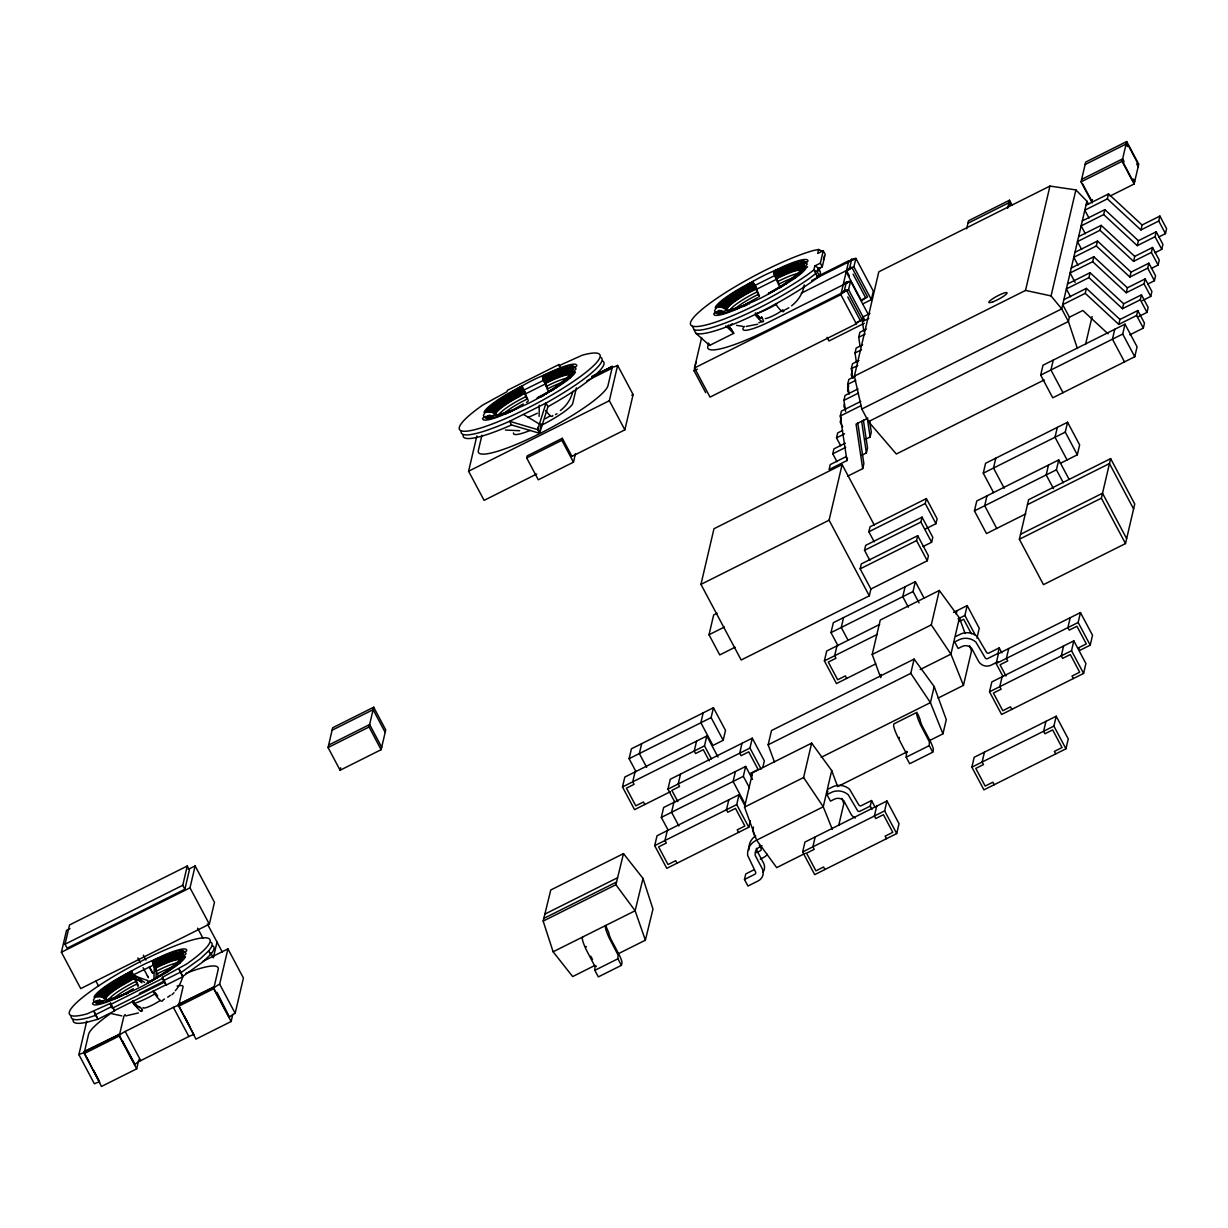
<?xml version="1.0" encoding="UTF-8"?>
<svg xmlns="http://www.w3.org/2000/svg" width="1228" height="1228" viewBox="0 0 1228 1228"><rect width="100%" height="100%" fill="white"/><g stroke="black" fill="none" stroke-linecap="round" stroke-linejoin="round"><path stroke-width="1.5" d="M539.107 416.384L539.245 405.24M541.011 423.752L539.599 433.284L511.523 424.949A79.528 13.262 -28 0 1 463.202 434.681M153.96 977.718L154.298 966.497M156.017 977.626L156.294 968.263M168.129 971.64A23.762 3.96 -28 0 0 162.91 973.957L158.32 976.199L153.715 965.408L159.087 962.767A30.654 5.112 -28 0 1 181.13 956.704L180.716 961.37L182.711 957.548L185.321 956.627A38.713 6.462 -28 0 1 149.125 982.062M552.922 389.169L548.333 391.41L543.482 380.02L548.916 377.349A31.176 5.204 -28 0 1 571.327 371.194L570.713 376.582M786.764 283.254A23.762 3.96 -28 0 0 784.093 284.466L779.504 286.723L774.883 275.916L780.271 273.276A30.654 5.112 -28 0 1 802.298 267.213L801.899 271.895L803.895 268.057L806.504 267.151A38.713 6.462 -28 0 1 770.294 292.586L768.452 293.507L774.592 289.793A35.643 5.94 -28 0 0 803.281 269.638L803.895 268.057M188.268 869.378L195.129 865.94L214.47 902.304L209.343 924.177L80.726 988.601L61.4 952.237L66.527 930.363L69.95 928.644M65.038 944.225L69.535 924.976L187.27 866.001L189.388 869.977L184.875 889.241L67.141 948.2L65.038 944.225L182.757 885.265L187.27 866.001M78.899 1054.652A6.723 1.121 -28 0 1 84.149 1053.21L99.652 1082.375A6.723 1.121 -28 0 0 94.402 1083.817L78.899 1054.652L86.727 1021.22M102.922 1002.662C100.942 1001.833 95.753 999.653 95.462 1002.524A35.643 5.94 -28 0 0 121.096 995.463L127.451 992.853L123.015 995.033M96.674 996.307L97.288 994.726A35.643 5.94 -28 0 1 125.993 974.571L132.133 970.857L130.275 971.778A38.713 6.462 -28 0 0 94.08 997.213L101.264 996.675L108.417 1000.682M84.548 1051.506L88.539 1034.452A73.25 12.219 -28 0 1 110.121 1013.883M97.119 1001.188L97.058 1002.462M98.271 996.276L98.869 994.741A34.215 5.71 -28 0 1 103.305 990.136M97.887 1001.219L97.826 1002.478M99.023 996.307L99.621 994.803A33.555 5.587 -28 0 1 103.966 990.29M98.624 1001.296L98.578 1002.539M99.775 996.384L100.358 994.895A32.91 5.495 -28 0 1 126.852 976.275L132.517 973.39L131.979 971.517M99.376 1001.419L99.314 1002.647M100.527 996.507L101.095 995.033A32.312 5.388 -28 0 1 127.098 976.767L132.517 973.39M100.113 1001.587L100.051 1002.785M101.264 996.675L101.832 995.217A31.728 5.296 -28 0 1 127.359 977.273L132.701 973.911M100.834 1001.787L100.788 1002.984M101.985 996.875L102.553 995.432A31.176 5.204 -28 0 1 127.635 977.81L132.9 974.449M102.707 997.121L103.259 995.708A30.654 5.112 -28 0 1 127.927 978.378L133.115 975.017M113.344 1008.065L114.526 1010.936L97.856 1019.286L90.995 1021.143A79.528 13.262 -28 0 1 73.189 1019.47M103.398 997.412L103.95 996.015A30.163 5.035 -28 0 1 128.234 978.946L133.33 975.615M104.073 997.75L104.626 996.353A29.718 4.958 -28 0 1 128.541 979.545L133.576 976.214M104.733 998.118L105.27 996.737A29.303 4.881 -28 0 1 128.863 980.159L133.837 976.843M105.378 998.533L105.9 997.151A28.935 4.82 -28 0 1 129.186 980.788L134.113 977.488M105.854 998.871L106.375 997.504A28.674 4.789 -28 0 1 129.462 981.295L134.405 978.133M110.443 1004.55L110.766 1003.199L87.127 1013.852A79.528 13.262 -28 0 1 92.745 989.845A79.528 13.262 -28 0 1 192.274 939.988A79.528 13.262 -28 0 1 186.656 963.995L162.372 977.35L163.999 982.339L112.393 1008.188L110.443 1004.55L162.065 978.685M112.393 1008.188L112.592 1007.298M177.139 986.023A33.478 5.587 -28 0 1 183.003 987.143L178.597 1005.901L194.101 1035.05A6.723 1.121 -28 0 0 188.866 1036.493L140.713 1060.624A6.723 1.121 -28 0 0 134.834 1064.737L119.331 1035.588L123.736 1016.83A33.478 5.587 -28 0 1 125.179 1014.466M134.067 974.495L133.959 974.955A8.396 1.197 63.4 0 0 135.694 979.483A35.597 5.065 63.4 0 1 138.242 985.332M182.711 957.548L182.097 959.129A35.643 5.94 -28 0 1 153.408 979.284L147.268 982.983L153.761 979.898M153.715 965.408L152.349 961.309L154.344 959.728A38.713 6.462 -28 0 1 186.671 950.825L183.862 952.636L181.069 957.871M133.023 1000.713C135.402 1007.267 141.727 1006.054 142.387 1010.429A35.597 5.065 63.4 0 1 132.563 1001.449M83.765 1051.859L119.653 1034.252L83.765 1051.859L101.479 1086.458L136.676 1068.836L138.764 1059.902M163.999 982.339L164.322 980.988L166.148 985.086L182.818 976.736L179.042 968.999L182.818 976.736M209.343 924.177L190.002 887.829L195.129 865.94M180.27 961.785L181.775 958.792M180.915 958.592L180.992 958.208A29.718 4.958 -28 0 0 159.487 964.057L154.206 966.636M181.268 957.165L181.33 955.983A31.176 5.204 -28 0 0 158.919 962.138L153.485 964.809M181.514 956.474L181.575 955.261A31.728 5.296 -28 0 0 158.765 961.539L153.27 964.241M180.562 961.11L180.792 960.419A28.674 4.789 -28 0 0 160.162 965.914L155.004 968.447M180.716 960.05L180.961 957.426A30.163 5.035 -28 0 0 159.272 963.397L153.96 966.006M181.805 955.798L181.867 954.57A32.312 5.388 -28 0 0 158.642 960.971L153.07 963.704M180.992 960.05L180.086 962.184A32.312 5.388 -28 0 1 179.15 963.427M182.143 955.138L182.204 953.895A32.91 5.495 -28 0 0 158.535 960.419L152.901 963.182M182.512 954.494L182.573 953.25A33.555 5.587 -28 0 0 177.492 952.759M182.926 953.88L182.972 952.606A34.215 5.71 -28 0 0 181.36 951.792M183.862 952.636L183.924 951.332A35.643 5.94 -28 0 0 158.305 958.377L152.349 961.309M217.018 942.076L213.334 957.763L210.709 952.836M202.482 961.601L227.932 948.86L243.42 978.01L235.162 1013.3A6.723 1.121 -28 0 0 229.298 1017.429L213.795 988.279L218.185 969.521A73.25 12.219 -28 0 0 185.75 973.436M217.018 992.408L229.39 1016.984M235.162 1013.3L219.658 984.15L227.932 948.86M178.229 1004.55L214.102 986.944L178.229 1004.55L195.943 1039.149L231.125 1021.512L232.798 1014.374M328.045 747.545L332.681 727.759L373.68 707.221L385.745 729.908L381.125 749.694L340.11 770.232L328.045 747.545L369.06 727.007L373.68 707.221M340.11 770.232L340.693 767.761M536.667 474.023L484.093 500.364L468.589 471.214L476.863 435.925M492.842 418.257C491.829 416.814 485.551 414.972 485.474 417.735A35.643 5.94 -28 0 0 511.094 410.674L517.648 408.249M486.687 411.518L487.301 409.937A35.643 5.94 -28 0 1 515.99 389.783L522.13 386.068L520.273 386.989A38.713 6.462 -28 0 0 484.078 412.424L491.261 411.887L498.43 415.893M481.929 435.203L478.337 450.553A73.25 12.219 -28 0 0 539.491 433.73A73.25 12.219 -28 0 0 607.983 385.623L612.373 366.85A6.723 1.121 -28 0 0 617.623 365.407L633.111 394.556L624.852 429.861L572.279 456.187M487.132 416.399L487.071 417.673A34.215 5.71 -28 0 0 487.623 418.211M488.284 411.487L488.867 409.952A34.215 5.71 -28 0 1 491.353 407.082M487.762 415.586L487.762 415.586A8.396 8.182 13.2 0 1 492.996 417.075M487.884 416.43L487.823 417.689A33.555 5.587 -28 0 0 488.36 418.226M489.036 411.518L489.619 410.014A33.555 5.587 -28 0 1 502.099 399.576M488.637 416.507L488.575 417.75A32.91 5.495 -28 0 0 489.112 418.272M489.788 411.595L490.371 410.106A32.91 5.495 -28 0 1 516.865 391.486L522.529 388.601L521.977 386.728M489.373 416.63L489.327 417.858A32.312 5.388 -28 0 0 489.849 418.364M490.525 411.718L491.108 410.244A32.312 5.388 -28 0 1 517.111 391.978L522.529 388.601M490.11 416.799L490.064 417.996M491.261 411.887L491.829 410.428A31.728 5.296 -28 0 1 517.372 392.484L522.698 389.123M490.847 416.998L490.786 418.195M491.998 412.086L492.551 410.643A31.176 5.204 -28 0 1 517.648 393.021L522.898 389.66M491.553 417.259L491.507 418.426M492.704 412.332L493.257 410.919A30.654 5.112 -28 0 1 517.94 393.589L523.113 390.228M493.41 412.623L493.948 411.226A30.163 5.035 -28 0 1 518.231 394.157L523.343 390.826M494.086 412.961L494.623 411.564A29.718 4.958 -28 0 1 518.538 394.756L523.588 391.425M494.746 413.329L495.268 411.948A29.303 4.881 -28 0 1 518.861 395.37L523.849 392.054M495.375 413.744L495.897 412.362A28.935 4.82 -28 0 1 519.198 395.999L524.11 392.699M495.851 414.082L496.373 412.715A28.674 4.789 -28 0 1 519.459 396.506L524.402 393.344M517.049 407.757L515.039 409.338A38.713 6.462 -28 0 1 482.711 418.226L485.536 416.43M572.724 372.759L572.11 374.34A35.643 5.94 -28 0 1 543.405 394.495L537.265 398.194L539.123 397.273A38.713 6.462 -28 0 0 575.318 371.854L572.724 372.759L570.038 377.687M543.482 380.02L542.346 376.52L544.357 374.939A38.713 6.462 -28 0 1 576.684 366.036L573.875 367.847L571.066 373.082M575.487 453.608L573.476 462.173L538.294 479.795L526.674 457.937L527.134 455.926L562.332 438.304L572.018 456.524M538.34 426.73L537.664 429.631L539.599 433.284L547.949 406.698A79.528 13.262 -28 0 0 602.58 360.971M558.955 364.516L558.633 365.852L582.272 355.199A79.528 13.262 -28 0 1 576.653 379.206A79.528 13.262 -28 0 1 477.124 429.063A79.528 13.262 -28 0 1 482.742 405.056L507.01 391.717L507.333 390.366L558.955 364.516L560.244 366.942M570.79 374.54L570.882 374.156A29.303 4.881 -28 0 0 549.714 379.928L544.495 382.491M570.913 373.803L570.974 372.637A30.163 5.035 -28 0 0 549.284 378.608L543.958 381.217M570.559 376.321L570.989 375.261M570.728 375.261L570.82 374.893A28.935 4.82 -28 0 0 549.96 380.603L544.771 383.136M571.527 371.685L571.573 370.472A31.728 5.296 -28 0 0 548.778 376.75L543.267 379.452M571.818 371.009L571.864 369.781A32.312 5.388 -28 0 0 548.64 376.182L543.083 378.915M572.141 370.349L572.202 369.106A32.91 5.495 -28 0 0 548.532 375.63L542.899 378.393M572.509 369.705L572.57 368.461A33.555 5.587 -28 0 0 569.47 367.679M571.772 374.003L570.774 376.136A33.555 5.587 -28 0 1 569.807 377.426M572.923 369.091L572.985 367.832A34.215 5.71 -28 0 0 569.823 367.034M573.875 367.847L573.936 366.543A35.643 5.94 -28 0 0 548.302 373.588L542.346 376.52M573.476 462.173L561.856 440.315L562.332 438.304M576.392 387.894L572.785 403.244A33.478 5.587 -28 0 1 541.487 425.241M624.852 429.861L609.349 400.712L617.623 365.407M708.802 344.024A73.25 12.219 -28 0 0 768.928 329.518L846.706 290.545L862.21 319.694A6.723 1.121 -28 0 0 856.346 323.824L710.03 397.12L694.526 367.955L701.649 337.577M705.686 392.668L694.066 370.795L696.046 362.306M722.739 312.557L716.707 311.728L716.645 313.033A35.643 5.94 -28 0 0 742.28 305.987L748.236 303.055L749.295 304.037M717.858 306.816L718.472 305.25A35.643 5.94 -28 0 1 747.161 285.08L753.301 281.381L751.459 282.302A38.713 6.462 -28 0 0 715.249 307.737L720.959 306.908L729.601 311.206L730.107 309.886A27.231 4.544 -28 0 1 752.027 294.49L757.047 291.926L753.148 282.026M718.303 311.712L718.242 312.971A34.215 5.71 -28 0 0 719.854 313.8M719.454 306.8L720.053 305.265A34.215 5.71 -28 0 1 724.474 300.66M718.426 311.144L719.132 310.239L717.121 311.712M719.055 311.743L718.994 312.986A33.555 5.587 -28 0 0 720.59 313.8M720.207 306.831L720.79 305.311A33.555 5.587 -28 0 1 747.806 286.339L753.547 283.407M719.808 311.82L719.746 313.048A32.91 5.495 -28 0 0 721.312 313.846M720.959 306.908L721.542 305.404A32.91 5.495 -28 0 1 748.036 286.799L753.7 283.898M720.56 311.943L720.498 313.155A32.312 5.388 -28 0 0 721.02 313.677M721.711 307.031L722.279 305.557A32.312 5.388 -28 0 1 748.282 287.291L753.885 284.42M721.296 312.112L721.235 313.309A31.728 5.296 -28 0 0 721.742 313.815M722.448 307.184L723.016 305.726A31.728 5.296 -28 0 1 748.543 287.797L754.069 284.973M722.018 312.311L721.957 313.508A31.176 5.204 -28 0 0 722.463 314M723.169 307.399L723.737 305.956A31.176 5.204 -28 0 1 748.819 288.334L754.284 285.541M723.891 307.645L724.443 306.217A30.654 5.112 -28 0 1 749.111 288.887L754.514 286.124M724.581 307.936L725.134 306.524A30.163 5.035 -28 0 1 749.418 289.47L754.759 286.738M725.257 308.274L725.794 306.877A29.718 4.958 -28 0 1 749.725 290.069L755.02 287.367M725.917 308.642L726.454 307.261A29.303 4.881 -28 0 1 750.047 290.683L755.297 287.997M726.546 309.042L727.083 307.675A28.935 4.82 -28 0 1 750.369 291.312L755.573 288.657M727.022 309.395L727.559 308.028A28.674 4.789 -28 0 1 750.63 291.819L755.819 289.179M670.427 791.676L634.554 809.651L622.489 786.948L624.806 777.063L706.821 735.986L718.012 757.062M635.997 771.66L629.104 758.689L631.422 748.804L713.437 707.727L725.502 730.414L723.185 740.3L712.931 745.442L700.866 722.755L703.183 712.854M635.06 771.936L632.742 781.822L634.078 784.339L626.403 788.192L635.782 805.844L643.472 801.991L644.807 804.509M641.676 743.661L639.358 753.562L646.665 767.316M748.236 303.055L746.225 304.636A38.713 6.462 -28 0 1 713.898 313.539L716.707 311.728M755.251 285.019L755.143 285.464A8.396 1.197 63.4 0 0 756.862 290.008A35.597 5.065 63.4 0 1 759.426 295.856M774.883 275.916L773.533 271.818L775.528 270.237A38.713 6.462 -28 0 1 807.855 261.349L805.046 263.145L802.252 268.395M870.898 589.026L927.278 560.782L928.429 555.839L917.715 535.669L861.335 563.913L860.168 568.856L870.898 589.026L869.301 595.826L741.175 660.004L700.958 584.374L713.975 528.746L842.116 464.568L874.29 525.062M761.744 316.87L763.57 320.953A35.597 5.065 63.4 0 1 755.159 314.076M750.323 820.672L748.788 827.273L666.773 868.35L654.708 845.662L657.026 835.761L739.041 794.685L745.074 806.029M668.232 830.358L661.324 817.403L663.642 807.502L745.657 766.425L752.549 779.396M674.847 802.099L667.955 789.128L670.258 779.243L752.273 738.166L764.338 760.853L762.788 767.454M735.111 647.217L719.731 654.923L709.016 634.753L713.652 614.967L717.06 613.263M667.28 830.635L664.962 840.52L666.297 843.053L658.622 846.89L668.001 864.543L675.692 860.69L677.027 863.207M673.896 802.375L671.578 812.261L678.9 826.014M680.512 774.116L678.194 784.001L679.544 786.519L671.854 790.371L677.825 801.608M801.976 269.838L802.145 267.95A30.163 5.035 -28 0 0 780.455 273.921L775.129 276.53M802.452 267.689L802.513 266.491A31.176 5.204 -28 0 0 780.102 272.662L774.668 275.333M802.698 266.998L802.759 265.785A31.728 5.296 -28 0 0 779.949 272.063L774.454 274.765M802.989 266.307L803.051 265.094A32.312 5.388 -28 0 0 779.826 271.48L774.254 274.228M803.312 265.647L803.373 264.419A32.91 5.495 -28 0 0 779.719 270.928L774.07 273.706M803.695 265.018L803.741 263.759A33.555 5.587 -28 0 0 800.641 262.976M802.943 269.316L801.945 271.434L801.961 269.439A29.303 4.881 -28 0 0 780.885 275.226L775.666 277.804M804.094 264.404L804.156 263.13A34.215 5.71 -28 0 0 800.994 262.332M805.046 263.145L805.107 261.856A35.643 5.94 -28 0 0 779.473 268.901L773.533 271.818M696.568 741.129L694.25 751.014L695.585 753.531L703.276 749.679L709.247 760.915M818.631 249.468L817.695 253.49L823.251 250.712L820.335 263.16L814.778 265.939L813.842 269.96L807.824 274.519A79.528 13.262 -28 0 1 708.295 324.376A79.528 13.262 -28 0 1 713.928 300.369A79.528 13.262 -28 0 1 813.458 250.512L818.631 249.468L821.946 251.279M711.396 758.843L704.504 745.872L706.821 735.986M723.185 740.3L711.119 717.612L713.437 707.727M692.438 326.341L695.739 333.172A79.528 13.262 -28 0 0 811.708 281.811L819.567 276.315L817.142 271.772L818.078 267.75L814.778 265.939M819.061 271.449L819.905 267.888M819.567 276.315L820.504 272.294L818.078 267.75M823.42 259.845L824.356 255.823M818.569 268.656L822.269 266.798L825.185 254.349L823.251 250.712M846.184 271.895L861.672 301.044A6.723 1.121 -28 0 1 867.551 296.915L852.048 267.765A6.723 1.121 -28 0 0 846.184 271.895L843.452 283.499A6.723 1.121 -28 0 0 845.478 283.407M846.368 282.072L843.145 284.85L841.149 293.338L844.373 290.56L846.368 282.072L850.559 281.135L867.996 313.923M851.695 259.292L848.487 262.055L846.491 270.544L849.715 267.781L851.695 259.292L855.885 258.356L873.323 291.143L871.343 299.632L862.916 303.853M728.787 799.827L726.469 809.712L727.805 812.245L735.495 808.392L744.874 826.03L737.199 829.882L738.535 832.4M735.403 771.568L733.085 781.453L745.15 804.14M742.019 743.293L739.701 753.194L741.052 755.711L748.727 751.858L758.121 769.511L750.431 773.364L751.766 775.881M864.251 319.142L848.563 289.624L850.559 281.135M871.343 299.632L853.905 266.844L855.885 258.356M748.788 827.273L736.723 804.586L739.041 794.685M749.372 787.67L743.339 776.326L745.657 766.425M761.16 769.127L749.955 748.052L752.273 738.166M805.384 853.245L776.695 867.628L756.617 840.167L744.521 807.118L752.58 772.719L811.647 743.124L831.724 770.57L837.465 786.227M846.445 456.463L830.251 464.583L829.1 469.526L846.921 460.592L840.259 416.046L841.426 411.104L860.751 401.418M845.601 411.487L843.943 400.343L845.094 395.401L857.973 388.938M849.055 393.681L847.673 384.395L848.824 379.452L855.271 376.228M852.739 377.978L851.342 368.692L852.508 363.749L858.955 360.525M856.407 362.275L855.026 352.989L856.177 348.046L862.624 344.822M860.091 346.572L858.71 337.286L859.861 332.343L866.308 329.119M863.76 330.869L862.378 321.582L863.53 316.64L869.977 313.416M836.959 461.697L832.768 453.823L833.935 448.88L845.263 443.201M840.689 445.749L836.514 437.874L837.665 432.931L842.531 430.491M841.349 417.228L840.182 422.171L842.7 426.899M844.434 403.997L843.866 406.468L845.539 409.615M848.701 385.822L847.535 390.765L849.208 393.912M852.37 370.119L851.219 375.062L852.892 378.224M774.515 762.189L768.145 744.797L771.491 730.553L914.108 659.098L934.186 686.559L946.281 719.608L942.935 733.853L929.366 740.668M1044.214 379.943L896.333 454.007L868.503 421.618L861.81 409.016L854.366 376.152L878.803 271.802L1049.955 186.073L1075.897 189.91L1086.918 201.208L1088.591 204.355M762.005 845.8L759.334 847.136A7.89 7.69 13.2 0 0 755.281 855.548L762.327 868.795A9.41 9.179 13.2 0 1 758.213 880.906L747.959 886.033L744.475 879.478L745.78 873.922L754.145 869.731M869.301 595.826L829.084 520.196L842.116 464.568M846.921 460.592L847.489 458.121M847.566 476.234L862.701 468.651L863.867 463.708L857.773 422.862M861.335 455.481L866.385 452.948L867.536 448.005L863.391 420.16M865.08 439.532L870.115 436.999L871.281 432.056L869.608 420.912M875.748 663.887L836.452 683.566L824.387 660.879L826.705 650.994L879.662 624.453M837.895 645.575L831.003 632.62L833.321 622.719L915.336 581.642L923.947 597.852M832.292 829.36L823.251 806.796L803.603 777.524L811.647 743.124M836.959 645.851L834.641 655.737L835.976 658.269L828.286 662.107L837.68 679.759L845.371 675.907L846.706 678.424M843.575 617.592L841.257 627.477L847.719 639.619M869.869 560.398L864.512 550.313L865.679 545.37L922.059 517.126L932.773 537.296L931.622 542.239L923.072 546.521M874.213 541.855L868.856 531.77L870.023 526.827L926.388 498.583L937.117 518.753L935.966 523.696L925.712 528.823M802.636 851.956L804.954 842.07L886.954 800.994L899.019 823.681L896.701 833.566L814.701 874.643L802.636 851.956L884.636 810.879L886.954 800.994M815.192 836.928L812.89 846.813L814.225 849.346L806.535 853.199L815.914 870.836L823.604 866.983L824.94 869.516M831.724 770.57L823.251 806.796L756.617 840.167M855.317 817.986A9.41 9.179 13.2 0 1 850.927 814.041L843.882 800.81A7.89 7.69 13.2 0 0 834.472 799.136L830.466 801.147L826.981 794.593L827.841 790.878M966.636 228.807L968.524 220.764L1009.523 200.225L1012.118 205.091M880.476 677.073L872.202 654.463L880.261 620.063L939.328 590.468L959.406 617.914L965.131 633.571M838.739 825.354L843.82 803.634L841.917 798.415M905.082 586.784L902.764 596.67L908.367 607.215M927.278 560.782L916.548 540.612L917.715 535.669M931.622 542.239L920.893 522.069L922.059 517.126M935.966 523.696L925.237 503.526L926.388 498.583M919.051 602.887L913.018 591.543L915.336 581.642M1007.651 208.269L1009.523 200.225M1010.721 203.372L1010.291 205.229L1008.94 202.697L967.94 223.25M871.987 809.39L870.238 806.121L871.542 800.549L861.058 805.768A1.873 1.827 13.2 0 1 858.925 805.123L849.484 789.128A15.427 15.043 13.2 0 0 833.812 786.35L828.286 789.021M876.7 806.121L874.382 816.006L875.733 818.539L883.423 814.686L892.802 832.323L885.112 836.176L886.447 838.693M942.935 733.853L930.425 702.631L910.777 673.358L914.108 659.098M938.131 698.057L963.443 685.377L950.933 654.14L931.284 624.868L939.328 590.468M906.172 757.185L906.494 753.762L897.453 736.386A15.427 2.195 63.4 0 1 893.616 725.287L893.892 723.891L916.963 712.332L916.687 713.729A15.427 2.195 63.4 0 0 920.524 724.842L929.381 741.804L929.243 745.626L932.727 752.181L909.656 763.739L906.172 757.185L929.243 745.626M854.366 376.152L1025.518 290.422L1049.955 186.073M1025.794 513.887L986.498 533.566L974.433 510.879L976.751 500.993L1058.751 459.917L1069.097 479.365M993.59 492.643L983.26 473.194L985.562 463.309L1067.577 422.232L1079.642 444.92L1077.324 454.805L1060.24 463.37M934.186 686.559L930.425 702.631L821.194 757.338M956.167 614L956.934 610.7M986.99 495.851L984.687 505.736L996.737 528.439M995.816 458.167L993.498 468.052L1004.228 488.222M959.406 617.914L950.933 654.14L920.171 669.536M932.727 752.181L933.311 749.709A9.41 1.335 63.4 0 0 929.55 739.763L922.52 726.531A7.89 1.121 63.4 0 1 920.217 719.854L917.823 713.975M975.216 634.907L964.87 615.458L967.188 605.573L953.527 612.419M1077.416 348.568L1068.406 321.49L1061.698 308.888L1051.061 295.917L1075.897 189.91M1092.26 202.927L1081.054 181.867L1085.69 162.081L1126.69 141.542L1138.755 164.23L1134.119 184.016L1110.204 195.989M963.443 685.377L971.501 650.963L969.598 645.744M976.935 638.146L979.253 628.26L967.188 605.573M1040.684 375.123L1043.002 365.238L1125.017 324.161L1137.082 346.849L1134.764 356.734L1052.749 397.811L1040.684 375.123L1122.699 334.047L1125.017 324.161M1086.918 201.208L1061.698 308.888L861.81 409.016M1053.256 360.096L1050.938 369.996L1063.003 392.684M1092.352 199.55L1091.922 201.407L1082.543 183.77M1085.245 293.338L1118.8 324.407L1119.967 319.464L1086.396 288.38L1085.245 293.338L1062.696 304.621L1069.404 317.223L1068.406 321.49L868.503 421.618M1019.363 539.261L1028.619 499.704L1110.634 458.627L1134.749 504.002L1125.493 543.574L1043.478 584.651L1019.363 539.261L1101.362 498.184L1110.634 458.627M955.952 636.365L961.493 633.679A15.427 15.043 13.2 0 1 977.166 636.472L986.606 652.467A1.873 1.827 13.2 0 0 988.74 653.112L999.224 647.893L997.919 653.465L987.435 658.668A1.873 1.827 13.2 0 1 985.301 658.039L975.861 642.029A15.427 15.043 13.2 0 0 960.189 639.251L954.663 641.937L958.147 648.491L962.153 646.481A7.89 7.69 13.2 0 1 971.563 648.154L978.609 661.385A9.41 9.179 13.2 0 0 991.149 665.146L997.98 661.723M971.87 767.178L974.188 757.292L1056.203 716.216L1068.268 738.903L1065.95 748.788L983.935 789.865L971.87 767.178L1053.885 726.101L1056.203 716.216M989.522 691.809L991.84 681.924L1073.84 640.847L1085.905 663.534L1083.587 673.42L1001.587 714.496L989.522 691.809L1071.522 650.733L1073.84 640.847M1003.03 676.521L996.138 663.55L998.456 653.664L1080.456 612.588L1092.521 635.275L1090.203 645.16L1079.965 650.303L1078.614 647.77L1086.304 643.933L1076.925 626.28L1069.235 630.133L1067.899 627.615L1070.217 617.715M1088.914 277.635L1090.08 272.693L1123.635 303.761L1122.484 308.704L1088.914 277.635L1066.38 288.918L1070.57 296.808M1092.659 261.687L1093.81 256.729L1127.381 287.812L1126.214 292.755L1092.659 261.687L1070.11 272.969L1075.129 282.425M1096.328 245.984L1097.494 241.041L1131.049 272.109L1129.898 277.052L1096.328 245.984L1073.794 257.266L1077.969 265.156M1100.012 230.281L1101.163 225.338L1134.733 256.406L1133.567 261.349L1100.012 230.281L1077.463 241.578L1081.653 249.453M1103.68 214.578L1104.847 209.635L1138.402 240.703L1137.251 245.646L1103.68 214.578L1081.147 225.875L1085.322 233.75M1107.364 198.875L1108.516 193.932L1142.086 225L1140.919 229.958L1107.364 198.875L1084.815 210.172L1089.006 218.047M1048.497 465.044L1046.179 474.929L1053.501 488.683M1057.323 427.359L1055.005 437.245L1067.071 459.947M1134.119 184.016L1122.054 161.328L1126.69 141.542M984.442 752.15L982.124 762.051L983.459 764.568L975.784 768.421L985.163 786.058L992.853 782.221L994.189 784.738M1002.094 676.781L999.776 686.682L1001.112 689.2L993.421 693.053L1002.8 710.705L1010.49 706.852L1011.841 709.37M1008.71 648.522L1006.392 658.423L1007.727 660.94L1000.037 664.793L1006.008 676.014M1063.325 482.773L1056.433 469.802L1058.751 459.917M1077.324 454.805L1065.259 432.118L1067.577 422.232M1085.537 344.469L1092.076 316.563M1114.763 329.288L1112.445 339.174L1124.51 361.876M1129.867 334.83L1143.329 328.091L1136.621 315.489L1137.788 310.531L1119.967 319.464M1138.586 316.594L1146.998 312.388L1140.305 299.786L1141.457 294.843L1123.635 303.761M1142.332 300.645L1150.743 296.439L1144.035 283.837L1145.187 278.894L1127.381 287.812M1147.689 284.098L1154.412 280.736L1147.704 268.134L1148.871 263.191L1131.049 272.109M1151.357 268.41L1158.096 265.033L1151.388 252.431L1152.539 247.488L1134.733 256.406M1155.041 252.707L1161.765 249.33L1155.057 236.728L1156.223 231.785L1138.402 240.703M1158.71 237.004L1165.449 233.627L1158.741 221.025L1159.892 216.082L1142.086 225M1045.949 721.343L1043.631 731.243L1044.967 733.761L1052.657 729.908L1062.036 747.56L1054.361 751.413L1055.696 753.931M1063.586 645.974L1061.284 655.875L1062.619 658.392L1070.309 654.539L1079.688 672.192L1071.998 676.045L1073.349 678.562M1143.329 328.091L1144.481 323.148L1137.788 310.531M1146.998 312.388L1148.165 307.445L1141.457 294.843M1150.743 296.439L1151.895 291.496L1145.187 278.894M1154.412 280.736L1155.563 275.793L1148.871 263.191M1158.096 265.033L1159.247 260.09L1152.539 247.488M1161.765 249.33L1162.916 244.387L1156.223 231.785M1165.449 233.627L1166.6 228.684L1159.892 216.082M1090.203 645.16L1078.153 622.473L1080.456 612.588M582.579 937.041L582.302 938.438A15.427 2.21 63.4 0 0 586.124 949.551L594.997 966.513L594.828 970.35L598.328 976.905L621.383 965.346L621.982 962.875A9.41 1.351 63.4 0 0 618.237 952.928L611.191 939.681A7.89 1.136 63.4 0 1 608.904 933.019L605.65 925.498L605.373 926.894A15.427 2.21 63.4 0 0 609.195 938.008L618.052 954.97L617.899 958.792L621.383 965.346M594.644 965.561L572.662 976.567L553.122 951.777L543.16 921.107L550.758 890.008L623.486 853.629L643.011 878.419L652.974 909.088L645.375 940.188L618.313 953.726M543.16 921.107L615.888 884.728L623.486 853.629M643.011 878.419L635.122 910.746L645.375 940.188M755.389 312.894L759.994 317.837L761.636 317.284M801.546 271.91L802.16 270.559M108.509 1000.313L108.939 999.362A27.231 4.544 -28 0 1 130.859 983.966L135.863 981.418L134.635 978.655M179.564 963.519L180.025 962.476M498.507 415.524L498.936 414.573A27.231 4.544 -28 0 1 520.856 399.177L525.86 396.629L524.632 393.866M569.807 378.055L570.897 375.661M800.978 273.368L801.454 272.309M802.068 270.974L801.592 272.063A32.91 5.495 -28 0 1 800.641 273.337M171.935 994.757L173.977 992.731M493.549 415.11L491.062 417.474L489.772 415.049M210.648 942.122A79.528 13.262 -28 0 1 208.591 950.917L200.594 958.531L180.992 972.637M212.582 945.76A79.528 13.262 -28 0 1 210.525 954.555L202.528 962.169L182.926 976.291M815.776 273.598L809.774 278.157A79.528 13.262 -28 0 1 693.805 329.534M556.99 413.713L555.532 414.557M755.665 840.673L754.406 841.395A15.427 15.043 13.2 0 0 747.652 855.409L755.634 872.141A1.873 1.827 13.2 0 1 754.928 874.213L744.475 879.478M134.113 979.422L135.924 978.47L141.972 982.814M539.721 397.181L543.774 395.109A33.555 5.587 -28 0 0 547.627 393.006M539.936 397.411L543.912 395.37M757.722 297.637L754.529 299.279A23.762 3.96 -28 0 0 744.229 305.327M770.723 292.295L774.822 290.192A34.215 5.71 -28 0 0 777.447 288.78M770.908 292.494L773.594 291.097M522.222 387.634L516.405 390.611A34.215 5.71 -28 0 0 505.015 397.135M542.607 377.441L548.394 374.586A34.215 5.71 -28 0 1 559.354 369.904M522.376 388.109L516.62 391.041A33.555 5.587 -28 0 0 503.188 398.854M542.745 377.902L548.456 375.093A33.555 5.587 -28 0 1 559.216 370.503M543.712 380.619L549.085 377.978A30.654 5.112 -28 0 1 571.127 371.915M544.219 381.847L549.484 379.268A29.718 4.958 -28 0 1 570.851 373.373L570.805 376.213M545.002 383.658L550.159 381.125A28.674 4.789 -28 0 1 570.774 375.461M546.245 386.421L551.219 383.965A27.231 4.544 -28 0 1 569.516 377.932A32.91 5.495 -28 0 0 570.406 376.75M753.409 282.947L747.591 285.924A34.215 5.71 -28 0 0 736.186 292.433M773.778 272.739L779.565 269.899A34.215 5.71 -28 0 1 787.087 266.568M773.916 273.215L779.626 270.406A33.555 5.587 -28 0 1 790.387 265.801M547.335 388.969L552.124 386.605A25.619 4.267 -28 0 1 562.716 382.261M775.39 277.16L780.67 274.565A29.718 4.958 -28 0 1 802.022 268.686M526.536 402.324L527.963 401.617M517.448 408.064L511.662 410.904A34.215 5.71 -28 0 1 509.083 412.086M537.419 397.55L543.636 394.879A34.215 5.71 -28 0 0 547.565 392.745M775.958 278.449L781.131 275.901A28.935 4.82 -28 0 1 801.93 270.175M776.188 278.971L781.33 276.438A28.674 4.789 -28 0 1 801.945 270.759M777.416 281.734L782.405 279.278A27.231 4.544 -28 0 1 799.459 273.261M591.681 376.459L612.48 366.404L595.718 374.801M592.264 376.935L612.373 366.85M757.047 291.926L758.136 294.474L753.317 296.946A25.619 4.267 -28 0 0 733.438 310.423M778.506 284.267L783.31 281.918A25.619 4.267 -28 0 1 793.887 277.574M586.923 380.787L612.066 368.2L611.79 366.389M816.466 276.914L848.794 260.72A6.723 1.121 -28 0 0 851.388 260.428M811.754 280.46L854.028 259.277A6.723 1.121 -28 0 1 853.337 259.615M801.316 293.17L852.048 267.765M756.233 316.225L757.538 315.581M757.231 317.192L758.459 316.578M758.136 317.898L759.288 317.331M758.935 318.374L759.994 317.837M759.61 318.589L761.421 317.822M695.739 333.172L709.615 345.421L733.699 333.356L728.419 325.067M762.066 321.322L761.82 321.429A35.597 34.737 13.2 0 1 758.75 322.795M784.723 309.963L783.94 310.745A35.597 5.065 63.4 0 1 775.528 303.869M785.659 309.502L785.905 309.379A35.597 34.737 13.2 0 0 788.836 307.737M468.589 471.214L609.349 400.712M848.701 282.056L770.908 321.03A33.478 5.587 -28 0 1 744.398 326.372M1085.107 164.552L1126.107 144.014L1127.457 146.531L1127.887 144.674L1137.266 162.326L1136.836 164.184L1138.172 166.701M694.526 367.955L840.842 294.674A6.723 1.121 -28 0 1 846.706 290.545M694.066 370.795L697.397 369.137M1081.638 179.395L1122.638 158.857L1123.973 161.375L1123.543 163.232L1132.922 180.869L1133.367 179.012L1134.703 181.544M526.674 457.937L561.856 440.315M1081.054 181.867L1122.054 161.328M860.69 300.353L865.694 297.836L853.107 274.151M1085.982 205.229L1108.516 193.932M855.363 323.133L860.367 320.631L847.765 296.946M862.378 321.582L868.825 318.359M864.312 323.256L828.961 340.97L827.027 337.332M1082.298 220.917L1104.847 209.635M858.71 337.286L865.141 334.062M1078.614 236.62L1101.163 225.338M855.026 352.989L861.473 349.765M1074.945 252.323L1097.494 241.041M851.342 368.692L857.789 365.468M1140.919 229.958L1158.741 221.025M1071.261 268.026L1093.81 256.729M847.673 384.395L855.732 380.358M1137.251 245.646L1155.057 236.728M1067.531 283.975L1090.08 272.693M843.943 400.343L858.433 393.083M1133.567 261.349L1151.388 252.431M1063.862 299.678L1086.396 288.38M840.259 416.046L861.196 405.562M1129.898 277.052L1147.704 268.134M867.828 418.195L856.054 424.09L862.701 468.651M1069.404 317.223L1082.85 310.484L1108.024 333.801M836.514 437.874L844.603 433.822M1126.214 292.755L1144.035 283.837M832.768 453.823L845.724 447.33M1122.484 308.704L1140.305 299.786M1118.8 324.407L1136.621 315.489M332.097 730.23L373.112 709.692L385.178 732.379M328.628 745.074L369.628 724.535L381.693 747.223M700.958 584.374L829.084 520.196M983.26 473.194L1065.259 432.118M868.856 531.77L925.237 503.526M61.4 952.237L190.002 887.829M864.512 550.313L920.893 522.069M709.016 634.753L724.397 627.048M974.433 510.879L1056.433 469.802M860.168 568.856L916.548 540.612M1027.468 504.647L1109.467 463.57L1133.597 508.945M132.225 972.422L126.407 975.4A34.215 5.71 -28 0 0 116.2 981.187M152.594 962.23L158.381 959.375A34.215 5.71 -28 0 1 169.357 954.693M132.363 972.898L126.622 975.83A33.555 5.587 -28 0 0 109.031 986.437M152.732 962.691L158.458 959.882A33.555 5.587 -28 0 1 169.218 955.292M154.482 967.28L159.717 964.717A29.303 4.881 -28 0 1 180.777 958.914M154.774 967.925L159.947 965.392A28.935 4.82 -28 0 1 180.746 959.667L180.808 961.002A33.555 5.587 -28 0 1 178.336 963.734M1020.514 534.318L1102.514 493.242L1126.644 538.616M831.003 632.62L913.018 591.543M95.523 1001.219L92.714 1003.015A38.713 6.462 -28 0 0 125.041 994.127L127.651 993.022M95.907 1001.296L97.764 1000.375A8.396 8.182 13.2 0 1 103.398 1002.171M156.232 971.21L161.221 968.754A27.231 4.544 -28 0 1 179.518 962.721M135.863 981.418L136.953 983.95L132.133 986.422A25.619 4.267 -28 0 0 113.36 998.763M157.322 973.758L162.127 971.394A25.619 4.267 -28 0 1 174.837 966.405M147.421 982.339L153.638 979.668A34.215 5.71 -28 0 0 157.568 977.534M126.192 994.097L127.865 993.252M149.923 982.2L147.82 982.646M97.856 1019.286L95.446 1014.727L112.116 1006.377L110.766 1003.199M166.148 985.086L163.723 980.527L180.393 972.177M139.347 993.498L162.649 981.832M114.634 1010.49L166.256 984.641M132.793 1003.092L134.22 1002.37M133.959 1004.504L135.326 1003.829M135.049 1005.701L136.354 1005.057M629.104 758.689L711.119 717.612M824.387 660.879L877.36 634.354M136.953 1007.39L138.104 1006.806M139.424 1007.712L140.238 1007.298M140.652 1010.92L142.494 1009.984M164.475 998.978L162.771 1000.237A35.597 5.065 63.4 0 1 152.932 991.242M872.202 654.463L931.284 624.868M119.331 1035.588A6.723 1.121 -28 0 1 125.21 1031.474L173.363 1007.344A6.723 1.121 -28 0 1 178.597 1005.901M84.041 1053.67L119.239 1036.033L118.962 1034.237M178.505 1006.346L213.687 988.724L213.411 986.913M622.489 786.948L704.504 745.872M958.04 618.881L964.87 615.458M959.037 621.568L963.642 619.265L971.333 633.694M667.955 789.128L749.955 748.052M768.145 744.797L910.777 673.358M661.324 817.403L743.339 776.326M996.138 663.55L1078.153 622.473M654.708 845.662L736.723 804.586M744.521 807.118L803.603 777.524M544.879 914.092L617.592 877.713M543.82 918.406L616.548 882.026M837.665 786.595L907.292 751.72M826.981 794.593L832.507 791.906A15.427 15.043 13.2 0 1 848.195 794.7L857.62 810.695A1.873 1.827 13.2 0 0 859.769 811.34L870.238 806.121M553.122 951.777L635.122 910.746L615.888 884.728M756.678 852.631L760.424 850.728A1.873 1.827 13.2 0 0 761.13 848.655L759.334 845.217M760.301 859.124L763.709 857.405A9.41 9.179 13.2 0 0 767.239 854.304M594.828 970.35L617.899 958.792M515.944 409.093L511.938 411.042A33.555 5.587 -28 0 1 509.42 412.209M746.9 304.222L742.833 306.202A34.215 5.71 -28 0 1 740.254 307.399M743.124 306.355L747.131 304.406M743.416 306.539L747.361 304.621M759.226 318.896L760.592 318.236M546.306 383.474L525.922 393.681L522.13 386.068M775.543 275.133L755.174 285.341L757.108 288.994L777.477 278.787M154.36 964.625L133.591 974.74M138.38 1012.946L125.793 1015.909M757.553 324.253L746.225 326.433M96.03 1015.203L89.061 1017.505A79.528 13.262 -28 0 1 71.255 1015.817M849.715 267.781L853.905 266.844M844.373 290.56L848.563 289.624M519.674 430.706L505.383 430.046M742.971 326.387L736.554 325.359M121.787 1015.878L111.441 1013.637M1025.518 290.422L1051.061 295.917M135.924 976.367L148.051 980.681M134.389 978.793L141.327 981.249M817.142 271.772L813.842 269.96L817.71 277.252M523.558 414.511L539.031 423.829M144.566 982.431L133.99 974.817L135.924 978.47M768.605 292.863L769.419 293.569M727.805 325.988L731.75 329.718M725.794 325.911L733.699 333.356L729.248 327.17M157.66 995.847L154.59 992.163M148.066 976.889L147.375 975.738M148.465 977.703L143.077 967.725M1122.699 334.047L1134.764 356.734M1101.362 498.184L1125.493 543.574M1071.522 650.733L1083.587 673.42M847.213 271.91L849.392 276.008M840.842 294.674L856.346 323.824M820.335 263.16L822.269 266.798M1053.885 726.101L1065.95 748.788M999.224 647.893L1001.833 652.82M720.943 310.346L722.233 312.787M708.326 342.996L709.615 345.421M884.636 810.879L896.701 833.566M871.542 800.549L875.027 807.103M547.949 406.698L546.015 403.06A79.528 13.262 -28 0 0 600.645 357.333M755.205 837.435L753.163 831.924A15.427 15.043 13.2 0 1 753.455 827.058M511.523 424.949L509.589 421.296A79.528 13.262 -28 0 1 461.252 431.028M590.775 956.198L592.541 959.513M369.06 727.007L381.125 749.694M207.394 923.993L222.375 952.145M182.757 885.265L184.875 889.241M197.601 928.184L202.85 938.038M208.591 950.917L210.525 954.555M213.687 988.724L231.125 1021.512M184.307 1016.001L189.711 1026.148M163.677 979.775L162.372 977.35L163.723 980.527M173.363 1007.344L188.866 1036.493M143.338 955.2L145.932 960.096M149.402 966.62L152.871 973.144M149.632 967.771L152.318 972.852M137.874 957.932L140.483 962.829M112.116 1006.377L114.526 1010.936M125.21 1031.474L140.713 1060.624M95.968 981.172L98.593 986.099M122.355 1040.607L134.942 1064.292M119.239 1036.033L136.676 1068.836M99.76 999.838L101.049 1002.263M97.319 1017.628L94.095 1011.55L95.446 1014.727M87.157 1058.229L88.953 1061.621M93.451 1070.079L98.854 1080.226M525.86 396.629L526.95 399.161L522.13 401.633A25.619 4.267 -28 0 0 503.373 413.974M758.136 294.474L759.134 296.93M136.953 983.95L137.95 986.406M867.352 418.441L870.115 436.999M861.672 421.388L866.385 452.948M722.647 312.956L722.678 313.739M763.048 872.233A9.41 9.179 13.2 0 0 763.632 863.238L756.586 849.991A7.89 7.69 13.2 0 1 756.402 848.333M748.957 849.853A15.427 15.043 13.2 0 1 755.711 835.838M906.494 751.321A9.41 1.335 63.4 0 1 907.047 752.396M899.449 738.074A7.89 1.121 63.4 0 1 899.096 737.307M880.752 677.641A15.427 15.043 13.2 0 1 881.121 674.402M537.327 413.222A21.981 3.669 -28 0 1 527.748 417.459M550.052 415.77A11.512 1.919 -28 0 1 545.339 418.702M545.861 384.057A8.396 1.197 63.4 0 1 545.155 382.368M544.618 380.88A8.396 1.197 63.4 0 1 544.342 379.959L523.988 390.043A8.396 1.197 63.4 0 0 525.691 394.695A35.597 5.065 63.4 0 1 528.255 400.543M546.061 384.487A35.597 5.065 63.4 0 1 547.381 387.449M510.879 411.487A23.762 3.96 -28 0 1 523.343 403.966M562.317 369.398A33.555 5.587 -28 0 1 567.489 367.97M508.177 412.777A33.555 5.587 -28 0 1 504.57 414.312M507.824 412.654A34.215 5.71 -28 0 1 504.14 414.235M571.173 375.538A34.215 5.71 -28 0 1 568.702 378.408M557.343 386.897A34.215 5.71 -28 0 1 555.041 388.355M551.387 390.565A34.215 5.71 -28 0 1 548.855 392.024M552.769 415.448A35.597 5.065 63.4 0 1 545.692 410.444M553.782 389.429A33.555 5.587 -28 0 1 551.372 390.872M572.877 391.348A35.597 34.737 13.2 0 1 560.413 410.505M633.111 394.556A6.723 1.121 -28 0 1 631.729 395.201M530.266 430.368A33.478 5.587 -28 0 1 513.519 432.931M782.973 309.763A11.512 1.919 -28 0 1 765.336 318.589M776.817 303.976A21.981 3.669 -28 0 1 756.248 313.693M804.048 286.661A35.597 34.737 13.2 0 1 791.584 305.818M796.266 263.866A33.555 5.587 -28 0 1 798.676 263.283M802.36 270.851A34.215 5.71 -28 0 1 801.362 272.171M799.873 273.706A34.215 5.71 -28 0 1 797.924 275.44M795.544 277.344A34.215 5.71 -28 0 1 792.766 279.37M786.212 283.668A34.215 5.71 -28 0 1 778.752 288.058M800.978 272.739A33.555 5.587 -28 0 1 799.52 274.258M782.543 286.17A33.555 5.587 -28 0 1 778.798 288.319M718.933 310.899A8.396 8.182 13.2 0 1 724.182 312.388M804.263 284.927A35.597 34.737 13.2 0 1 803.035 288.012M807.272 267.167A8.396 8.182 13.2 0 1 807.548 266.752M778.567 282.762A35.597 5.065 63.4 0 0 777.232 279.8A8.396 1.197 63.4 0 1 777.048 279.355M776.664 278.495A8.396 1.197 63.4 0 1 776.035 276.899M738.995 307.967A34.215 5.71 -28 0 1 735.311 309.533M729.34 325.773A73.25 12.219 -28 0 1 732.21 323.793M847.995 282.394A6.723 1.121 -28 0 1 846.66 282.977M155.649 993.452A21.981 3.669 -28 0 1 133.883 1003.522M160.054 1000.559A11.512 1.919 -28 0 1 148.834 1006.653A11.512 1.919 -28 0 1 143.077 1007.528M121.664 995.693A34.215 5.71 -28 0 1 114.143 999.024M181.176 960.327A34.215 5.71 -28 0 1 178.689 963.197M176.74 964.932A34.215 5.71 -28 0 1 174.361 966.82M171.582 968.846A34.215 5.71 -28 0 1 168.451 970.964M172.319 954.187A33.555 5.587 -28 0 1 175.097 953.342M156.063 969.276A8.396 1.197 63.4 0 1 155.664 968.401M155.311 967.557A8.396 1.197 63.4 0 1 154.605 965.668M182.865 976.137A35.597 34.737 13.2 0 1 175.282 990.735M170.4 995.294A35.597 34.737 13.2 0 1 167.653 997.213M120.881 996.276A23.762 3.96 -28 0 1 133.345 988.755M213.795 988.279A6.723 1.121 -28 0 1 219.658 984.15M595.718 965.546A9.41 1.351 63.4 0 1 596.255 966.62M586.339 946.988A7.89 1.136 63.4 0 1 586.155 946.42M546.015 403.06L537.664 429.631L509.589 421.296L546.015 403.06M95.646 996.43L93.389 1000.114L94.295 1002.217C128.05 997.09 162.434 978.394 185.996 953.726L185.106 951.623C152.011 955.722 121.081 975.431 95.646 996.43M485.659 411.641L483.402 415.325L484.292 417.428C518.047 412.301 552.431 393.605 576.009 368.937L575.103 366.834C542.009 370.933 511.078 390.642 485.659 411.641M716.83 306.954L714.573 310.638L715.479 312.741C749.218 307.614 783.602 288.902 807.18 264.25L806.274 262.147C773.195 266.246 742.265 285.94 716.83 306.954M993.022 301.766A10.254 1.704 -28 0 0 1007.067 293.047A10.254 1.704 -28 0 0 993.897 297.974A10.254 1.704 -28 0 0 993.022 301.766"/></g></svg>
